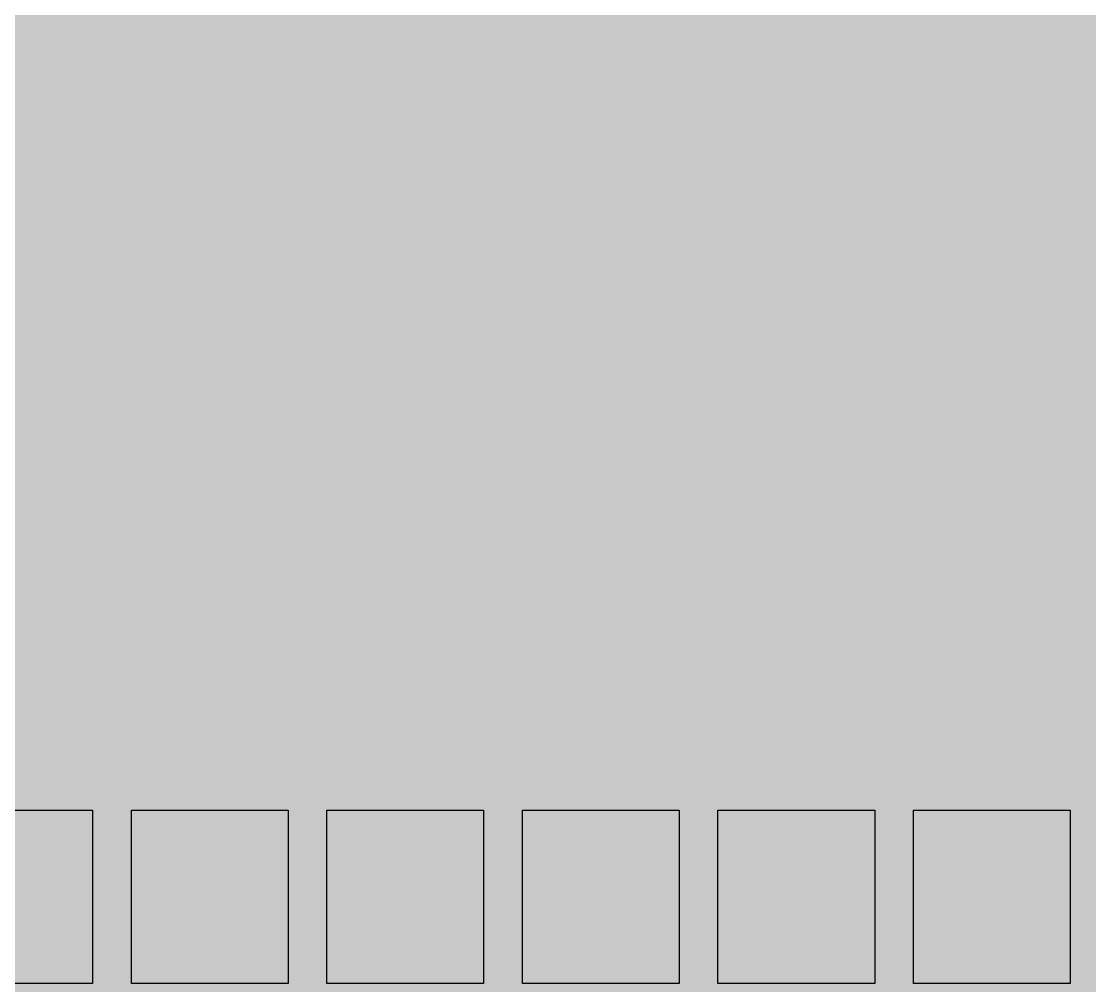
# Model space of a CAD drawing. Header units: centimetres. Extents: x 0 to 1099704, y -139216 to 99734.
# Drawn here: x 851521 to 851658.7, y -25031.9 to -24907.5 of the extents above; entities that cross this region are included whole.
import ezdxf

# ---------------------------------------------------------------- set-up
doc = ezdxf.new("R2010")
doc.units = ezdxf.units.CM
doc.header["$LTSCALE"] = 4
for name, color, linetype in [('0.2', 2, 'Continuous'), ('0.4', 4, 'Continuous'), ('0.6', 6, 'Continuous')]:
    doc.layers.add(name, color=color, linetype=linetype)

msp = doc.modelspace()

# ---------------------------------------------------------------- hatches: boundary and pattern name
at = {"layer": '0.2', "true_color": 0x000000}
h = msp.add_hatch(color=18, dxfattribs=at)
h.dxf.hatch_style = 1
h.paths.add_polyline_path([(851731.755, -25009.237), (851711.555, -25009.237), (851711.555, -25031.592), (851731.755, -25031.592)])
h.paths.add_polyline_path([(851706.555, -25009.237), (851686.355, -25009.237), (851686.355, -25031.592), (851706.555, -25031.592)])
h.paths.add_polyline_path([(851681.355, -25009.237), (851661.155, -25009.237), (851661.155, -25031.592), (851681.355, -25031.592)])
h.paths.add_polyline_path([(851656.155, -25009.237), (851635.955, -25009.237), (851635.955, -25031.592), (851656.155, -25031.592)])
h.paths.add_polyline_path([(851630.955, -25009.237), (851610.755, -25009.237), (851610.755, -25031.592), (851630.955, -25031.592)])
h.paths.add_polyline_path([(851605.755, -25009.237), (851585.555, -25009.237), (851585.555, -25031.592), (851605.755, -25031.592)])
h.paths.add_polyline_path([(851580.555, -25009.237), (851560.355, -25009.237), (851560.355, -25031.592), (851580.555, -25031.592)])
h.paths.add_polyline_path([(851555.355, -25009.237), (851535.155, -25009.237), (851535.155, -25031.592), (851555.355, -25031.592)])
h.paths.add_polyline_path([(851530.155, -25009.237), (851509.955, -25009.237), (851509.955, -25031.592), (851530.155, -25031.592)])
h.paths.add_polyline_path([(851504.955, -25009.237), (851484.755, -25009.237), (851484.755, -25031.592), (851504.955, -25031.592)])
h.paths.add_polyline_path([(851479.755, -25009.237), (851459.555, -25009.237), (851459.555, -25031.592), (851479.755, -25031.592)])
h.paths.add_polyline_path([(851454.555, -25009.237), (851434.355, -25009.237), (851434.355, -25031.592), (851454.555, -25031.592)])
h.paths.add_polyline_path([(851429.355, -25009.237), (851409.155, -25009.237), (851409.155, -25031.592), (851429.355, -25031.592)])
h.paths.add_polyline_path([(851404.155, -25009.237), (851383.955, -25009.237), (851383.955, -25031.592), (851404.155, -25031.592)])
at = {"layer": '0.4', "true_color": 0xf8f3ec}
h = msp.add_hatch(color=7, dxfattribs=at)
h.dxf.hatch_style = 1
h.paths.add_polyline_path([(861342.461, -28259.322), (861342.461, -19037.773), (839953.654, -19037.773), (839953.654, -28259.322)])

# ---------------------------------------------------------------- linework, layer by layer
at = {"layer": '0.6'}
for points in [[(851509.955, -25009.237), (851530.155, -25009.237), (851530.155, -25031.592), (851509.955, -25031.592)], [(851535.155, -25009.237), (851555.355, -25009.237), (851555.355, -25031.592), (851535.155, -25031.592)], [(851560.355, -25009.237), (851580.555, -25009.237), (851580.555, -25031.592), (851560.355, -25031.592)], [(851585.555, -25009.237), (851605.755, -25009.237), (851605.755, -25031.592), (851585.555, -25031.592)], [(851610.755, -25009.237), (851630.955, -25009.237), (851630.955, -25031.592), (851610.755, -25031.592)], [(851635.955, -25009.237), (851656.155, -25009.237), (851656.155, -25031.592), (851635.955, -25031.592)]]:
    msp.add_lwpolyline(points, close=True, dxfattribs=at)

doc.saveas('drawing.dxf')
